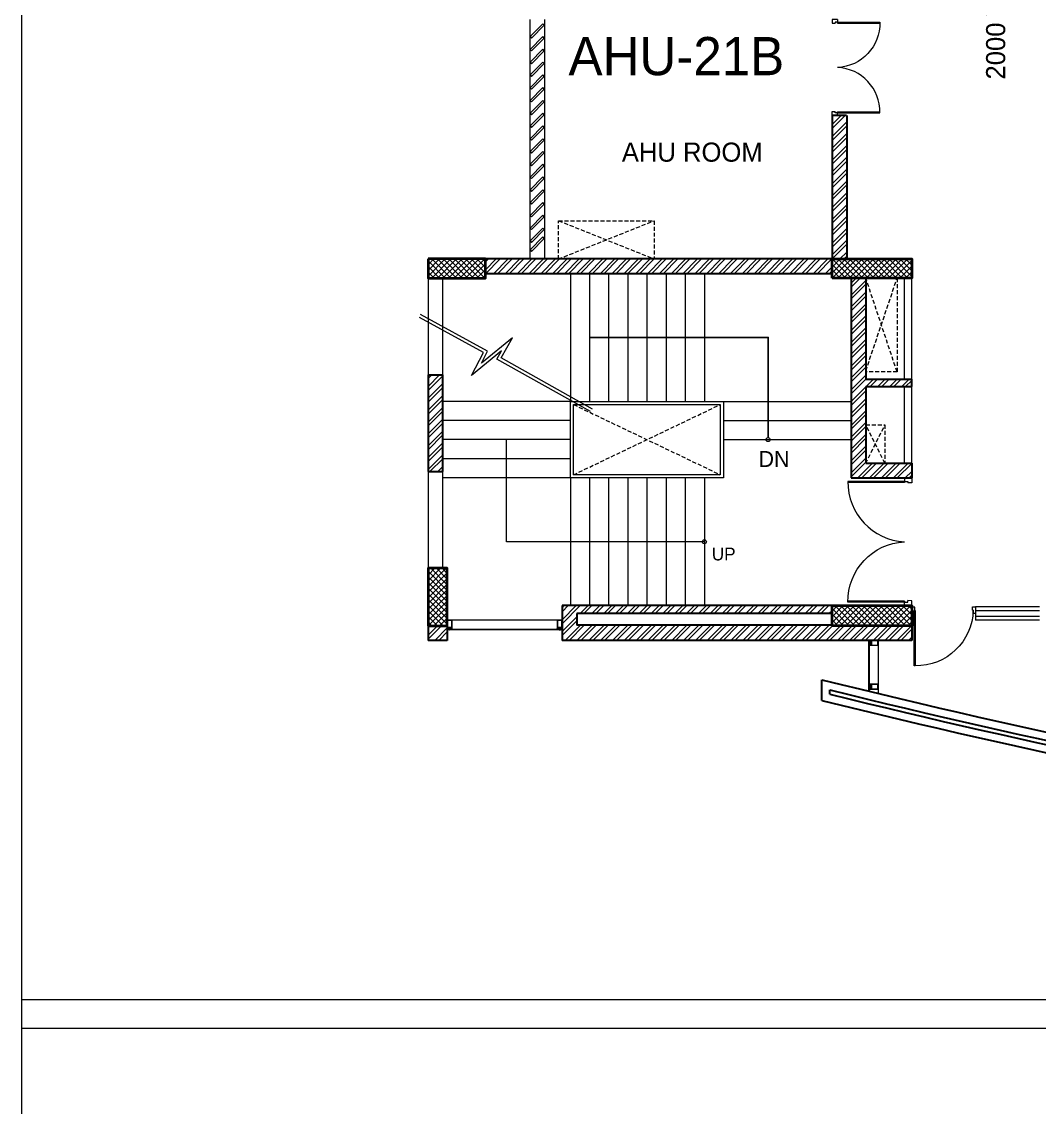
# Model space of a CAD drawing. Header units: millimetres. Extents: x 8275 to 147087, y -297470 to -191881.
# Drawn here: x 8275 to 24219, y -263809 to -246803 of the extents above; entities that cross this region are included whole.
import ezdxf

# ---------------------------------------------------------------- set-up
doc = ezdxf.new("R2010")
doc.units = ezdxf.units.MM
doc.header["$LTSCALE"] = 250
doc.header["$MEASUREMENT"] = 0
doc.linetypes.add('HIDDEN', pattern=[0.375, 0.25, -0.125])
for name, color, linetype, lineweight in [('col', 6, 'Continuous', 40), ('door', 35, 'Continuous', 13), ('ele', 51, 'Continuous', 18), ('hatch', 9, 'Continuous', 0), ('hidden', 153, 'HIDDEN', 13), ('stairs', 2, 'Continuous', 5), ('text', 7, 'Continuous', 9), ('wall', 1, 'Continuous', 30), ('win', 4, 'Continuous', 20)]:
    doc.layers.add(name, color=color, linetype=linetype, lineweight=lineweight)
doc.layers.add('FUR', color=140, linetype='Continuous')
doc.styles.get("Standard").update_dxf_attribs({"font": 'GOTHIC.TTF', "height": 100})
pattern_1 = [(45, (-6686.72, -321362.35), (-92.80777, 92.80777), []), (45, (-6624.85, -321362.35), (-92.80777, 92.80777), [])]
pattern_2 = [(45, (-6686.7244, -321362.3454), (2e-16, 2.32600915), [4.93421053, -1.64473684]), (135, (-6685.5614, -321361.1824), (2e-16, 2.32600915), [4.93421053, -1.64473684])]

# ---------------------------------------------------------------- blocks, each defined once
blk = doc.blocks.new('A$C31941232')
at = {"layer": 'hatch'}
h = blk.add_hatch(dxfattribs=at)
h.set_pattern_fill('ANSI37', color=256, scale=500, style=0)
h.paths.add_polyline_path([(-123005, 9968), (-123905, 9968), (-123905, 9668), (-123005, 9668)])
h = blk.add_hatch(dxfattribs=at)
h.set_pattern_fill('ANSI37', color=256, scale=500, style=0)
h.paths.add_polyline_path([(-116325, 9968), (-117575, 9968), (-117575, 9668), (-116325, 9668)])
h = blk.add_hatch(dxfattribs=at)
h.set_pattern_fill('ANSI37', color=256, scale=500, style=0)
h.paths.add_polyline_path([(-123905, 5123), (-123905, 4223), (-123605, 4223), (-123605, 5123)])
h = blk.add_hatch(dxfattribs=at)
h.set_pattern_fill('ANSI37', color=256, scale=500, style=0)
h.paths.add_polyline_path([(-116325, 4538), (-117575, 4538), (-117575, 4223), (-116325, 4223)])
at = {"layer": 'col'}
for points, elevation in [([(-123905, 9968), (-123905, 9668), (-123005, 9668), (-123005, 9968)], 1176), ([(-117575, 9668), (-117575, 9968), (-116325, 9968), (-116325, 9668)], -8), ([(-123905, 4223), (-123605, 4223), (-123605, 5123), (-123905, 5123)], 12462), ([(-117575, 4223), (-117575, 4538), (-116325, 4538), (-116325, 4223)], 11258)]:
    blk.add_lwpolyline(points, close=True, dxfattribs=dict(at, elevation=elevation))
blk = doc.blocks.new('DRDR')
at = {"lineweight": 18, "ltscale": 0.1}
for p, q in [((4811214, 8332972), (4811219, 8333059)), ((4811219, 8333059), (4811277, 8333056)), ((4811277, 8333056), (4811275, 8333009)), ((4811214, 8332972), (4811255, 8332969)), ((4811255, 8332969), (4811221, 8332307)), ((4811268, 8332969), (4811234, 8332306)), ((4811255, 8332969), (4811257, 8333010)), ((4811268, 8332969), (4811255, 8332969)), ((4811257, 8333010), (4811275, 8333009)), ((4812659, 8332984), (4812656, 8332937)), ((4812674, 8332936), (4812656, 8332937)), ((4812717, 8332981), (4812659, 8332984)), ((4812672, 8332895), (4812674, 8332936)), ((4812712, 8332893), (4812717, 8332981)), ((4812659, 8332896), (4812624, 8332233)), ((4812672, 8332895), (4812637, 8332233)), ((4812672, 8332895), (4812659, 8332896)), ((4812712, 8332893), (4812672, 8332895))]:
    blk.add_line(p, q, dxfattribs=at)
blk.add_ellipse((4811270, 8332997), major_axis=(-685, -126), ratio=0.993607, start_param=1.318294, end_param=2.867114, dxfattribs=at)
at = {"lineweight": 18, "ltscale": 0.1, "extrusion": (0, 0, -1)}
blk.add_ellipse((4812660, 8332925), major_axis=(668, -196), ratio=0.993607, start_param=1.318294, end_param=2.867114, dxfattribs=at)
blk = doc.blocks.new('CW1')
at = {"layer": 'win', "ltscale": 0.1}
for p, q in [((3026910, -82296, -4755), (3026861, -82296, -4755)), ((3026861, -82296, -4755), (3026861, -82398, -4755)), ((3026911, -82348, -4755), (3026910, -82296, -4755)), ((3027812, -82294, -4755), (3027861, -82294, -4755)), ((3027812, -82347, -4755), (3027812, -82294, -4755)), ((3027861, -82294, -4755), (3027861, -82396, -4755)), ((3026861, -82398, -4755), (3026899, -82398, -4755)), ((3026900, -83219, -4755), (3026899, -82348, -4755)), ((3026899, -82348, -4755), (3026911, -82348, -4755)), ((3026899, -82398, -4755), (3026899, -82348, -4755)), ((3026912, -82348, -4755), (3026913, -83219, -4755)), ((3027824, -82347, -4755), (3027812, -82347, -4755)), ((3027824, -82396, -4755), (3027824, -82347, -4755)), ((3027861, -82396, -4755), (3027824, -82396, -4755)), ((3026913, -83219, -4755), (3026900, -83219, -4755))]:
    blk.add_line(p, q, dxfattribs=at)
at = {"layer": 'win', "ltscale": 0.1, "extrusion": (0, 0, -1)}
blk.add_ellipse((3026901, -82294, -4755), major_axis=(-648, 673), ratio=0.978012, start_param=2.382832, end_param=3.905257, dxfattribs=at)

msp = doc.modelspace()

# ---------------------------------------------------------------- hatches: boundary and pattern name
at = {"layer": 'hatch'}
h = msp.add_hatch(dxfattribs=at)
h.set_pattern_fill('ANSI32', color=256, scale=350, style=0)
h.set_pattern_definition(pattern_1)
h.paths.add_polyline_path([(20971, -248270), (21201, -248270), (21201, -250520), (20971, -250520)])
h = msp.add_hatch(dxfattribs=at)
h.set_pattern_fill('ANSI32', color=256, scale=350, style=0)
h.set_pattern_definition(pattern_1)
h.paths.add_polyline_path([(15541, -250520), (20971, -250520), (20971, -250750), (15541, -250750)])
h = msp.add_hatch(dxfattribs=at)
h.set_pattern_fill('ANSI32', color=256, scale=350, style=0)
h.set_pattern_definition(pattern_1)
h.paths.add_polyline_path([(21271, -250820), (21501, -250820), (21501, -252405), (22221, -252405), (22221, -252520), (21501, -252520), (21501, -253720), (22221, -253720), (22221, -253950), (21271, -253950)])
h = msp.add_hatch(dxfattribs=at)
h.set_pattern_fill('ANSI32', color=256, scale=350, style=0)
h.set_pattern_definition(pattern_1)
h.paths.add_polyline_path([(14641, -252335), (14871, -252335), (14871, -253850), (14641, -253850)])
h = msp.add_hatch(dxfattribs=at)
h.set_pattern_fill('ANSI32', color=256, scale=350)
h.set_pattern_definition(pattern_1)
h.paths.add_polyline_path([(22221, -256265), (20971, -256265), (20971, -256255), (16971, -256255), (16971, -256075), (20971, -256075), (20971, -255950), (16741, -255950), (16741, -256495), (22221, -256495)])
h = msp.add_hatch(dxfattribs=at)
h.set_pattern_fill('ANSI32', color=256, scale=350, style=0)
h.set_pattern_definition(pattern_1)
h.paths.add_polyline_path([(14941, -256265), (14941, -256265), (14756, -256265), (14756, -256495), (14941, -256495)])
h.paths.add_polyline_path([(14756, -256265), (14641, -256265), (14641, -256495), (14756, -256495)])
h = msp.add_hatch(dxfattribs=at)
h.set_pattern_fill('AR-HBONE', color=256, scale=0.411184, style=0)
h.set_pattern_definition(pattern_2)
h.paths.add_polyline_path([(14947, -256307), (14947, -256309), (14952, -256309), (14952, -256307)], flags=16)
h.paths.add_polyline_path([(15011, -256307), (15011, -256309), (15006, -256309), (15006, -256307)], flags=16)
edge = h.paths.add_edge_path()
edge.add_arc((14957, -256321), 0.685, 180, 360, ccw=False)
edge.add_arc((14956, -256321), 0.685, 180, 360, ccw=False)
edge.add_arc((14954, -256321), 0.685, 180, 360, ccw=False)
edge.add_arc((14953, -256321), 0.685, -180, 0, ccw=False)
edge.add_arc((14952, -256321), 0.685, -180, 0, ccw=False)
edge.add_arc((14950, -256321), 0.685, 180, 360, ccw=False)
edge.add_arc((14949, -256321), 0.685, 180, 360, ccw=False)
edge.add_arc((14948, -256321), 0.685, -180, 0, ccw=False)
edge.add_arc((14946, -256321), 0.685, 180, 360, ccw=False)
edge.add_arc((14945, -256321), 0.685, -180, 0, ccw=False)
edge.add_arc((14944, -256321), 0.685, 180, 360, ccw=False)
edge.add_arc((14942, -256321), 0.685, -180, 0, ccw=False)
edge.add_line((14941, -256321), (14941, -256309))
edge.add_line((14941, -256309), (14945, -256309))
edge.add_line((14945, -256309), (14945, -256307))
edge.add_line((14945, -256307), (14944, -256307))
edge.add_line((14944, -256307), (14945, -256303))
edge.add_line((14945, -256303), (14954, -256303))
edge.add_line((14954, -256303), (14956, -256307))
edge.add_line((14956, -256307), (14954, -256307))
edge.add_line((14954, -256307), (14954, -256309))
edge.add_line((14954, -256309), (14958, -256309))
edge.add_line((14958, -256309), (14958, -256321))
edge.add_arc((15001, -256321), 0.685, 180, 360)
edge.add_arc((15002, -256321), 0.685, 180, 360)
edge.add_arc((15004, -256321), 0.685, 180, 360)
edge.add_arc((15005, -256321), 0.685, 180, 360)
edge.add_arc((15006, -256321), 0.685, 180, 360)
edge.add_arc((15008, -256321), 0.685, 180, 360)
edge.add_arc((15009, -256321), 0.685, 180, 360)
edge.add_arc((15011, -256321), 0.685, 180, 360)
edge.add_arc((15012, -256321), 0.685, 180, 360)
edge.add_arc((15013, -256321), 0.685, 180, 360)
edge.add_arc((15015, -256321), 0.685, 180, 360)
edge.add_arc((15016, -256321), 0.685, 180, 360)
edge.add_line((15017, -256321), (15017, -256309))
edge.add_line((15017, -256309), (15013, -256309))
edge.add_line((15013, -256309), (15013, -256307))
edge.add_line((15013, -256307), (15015, -256307))
edge.add_line((15015, -256307), (15013, -256303))
edge.add_line((15013, -256303), (15004, -256303))
edge.add_line((15004, -256303), (15002, -256307))
edge.add_line((15002, -256307), (15004, -256307))
edge.add_line((15004, -256307), (15004, -256309))
edge.add_line((15004, -256309), (15000, -256309))
edge.add_line((15000, -256309), (15000, -256321))
h = msp.add_hatch(dxfattribs=at)
h.set_pattern_fill('AR-HBONE', color=256, scale=0.411184, style=0)
h.set_pattern_definition(pattern_2)
h.paths.add_polyline_path([(16672, -256307), (16672, -256309), (16677, -256309), (16677, -256307)], flags=16)
h.paths.add_polyline_path([(16736, -256307), (16736, -256309), (16730, -256309), (16730, -256307)], flags=16)
edge = h.paths.add_edge_path()
edge.add_arc((16682, -256321), 0.685, 180, 360, ccw=False)
edge.add_arc((16680, -256321), 0.685, 180, 360, ccw=False)
edge.add_arc((16679, -256321), 0.685, 180, 360, ccw=False)
edge.add_arc((16678, -256321), 0.685, -180, 0, ccw=False)
edge.add_arc((16676, -256321), 0.685, -180, 0, ccw=False)
edge.add_arc((16675, -256321), 0.685, 180, 360, ccw=False)
edge.add_arc((16674, -256321), 0.685, 180, 360, ccw=False)
edge.add_arc((16672, -256321), 0.685, -180, 0, ccw=False)
edge.add_arc((16671, -256321), 0.685, 180, 360, ccw=False)
edge.add_arc((16670, -256321), 0.685, -180, 0, ccw=False)
edge.add_arc((16668, -256321), 0.685, 180, 360, ccw=False)
edge.add_arc((16667, -256321), 0.685, -180, 0, ccw=False)
edge.add_line((16666, -256321), (16666, -256309))
edge.add_line((16666, -256309), (16670, -256309))
edge.add_line((16670, -256309), (16670, -256307))
edge.add_line((16670, -256307), (16668, -256307))
edge.add_line((16668, -256307), (16670, -256303))
edge.add_line((16670, -256303), (16679, -256303))
edge.add_line((16679, -256303), (16680, -256307))
edge.add_line((16680, -256307), (16679, -256307))
edge.add_line((16679, -256307), (16679, -256309))
edge.add_line((16679, -256309), (16683, -256309))
edge.add_line((16683, -256309), (16683, -256321))
edge.add_arc((16726, -256321), 0.685, 180, 360)
edge.add_arc((16727, -256321), 0.685, 180, 360)
edge.add_arc((16728, -256321), 0.685, 180, 360)
edge.add_arc((16730, -256321), 0.685, 180, 360)
edge.add_arc((16731, -256321), 0.685, 180, 360)
edge.add_arc((16732, -256321), 0.685, 180, 360)
edge.add_arc((16734, -256321), 0.685, 180, 360)
edge.add_arc((16735, -256321), 0.685, 180, 360)
edge.add_arc((16737, -256321), 0.685, 180, 360)
edge.add_arc((16738, -256321), 0.685, 180, 360)
edge.add_arc((16739, -256321), 0.685, 180, 360)
edge.add_arc((16741, -256321), 0.685, 180, 360)
edge.add_line((16741, -256321), (16741, -256309))
edge.add_line((16741, -256309), (16738, -256309))
edge.add_line((16738, -256309), (16738, -256307))
edge.add_line((16738, -256307), (16739, -256307))
edge.add_line((16739, -256307), (16738, -256303))
edge.add_line((16738, -256303), (16729, -256303))
edge.add_line((16729, -256303), (16727, -256307))
edge.add_line((16727, -256307), (16729, -256307))
edge.add_line((16729, -256307), (16729, -256309))
edge.add_line((16729, -256309), (16725, -256309))
edge.add_line((16725, -256309), (16725, -256321))
h = msp.add_hatch(dxfattribs=at)
h.set_pattern_fill('AR-HBONE', color=256, scale=0.411184, style=0)
h.set_pattern_definition(pattern_2)
h.paths.add_polyline_path([(21570, -256501), (21568, -256501), (21568, -256506), (21570, -256506)], flags=16)
h.paths.add_polyline_path([(21570, -256565), (21568, -256565), (21568, -256559), (21570, -256559)], flags=16)
edge = h.paths.add_edge_path()
edge.add_arc((21556, -256511), 0.685, 90, 270, ccw=False)
edge.add_arc((21556, -256509), 0.685, 90, 270, ccw=False)
edge.add_arc((21556, -256508), 0.685, 90, 270, ccw=False)
edge.add_arc((21556, -256507), 0.685, 90, 270, ccw=False)
edge.add_arc((21556, -256505), 0.685, 90, 270, ccw=False)
edge.add_arc((21556, -256504), 0.685, 90, 270, ccw=False)
edge.add_arc((21556, -256503), 0.685, 90, 270, ccw=False)
edge.add_arc((21556, -256501), 0.685, 90, 270, ccw=False)
edge.add_arc((21556, -256500), 0.685, 90, 270, ccw=False)
edge.add_arc((21556, -256498), 0.685, 90, 270, ccw=False)
edge.add_arc((21556, -256497), 0.685, 90, 270, ccw=False)
edge.add_arc((21556, -256496), 0.685, 90, 270, ccw=False)
edge.add_line((21556, -256495), (21568, -256495))
edge.add_line((21568, -256495), (21568, -256499))
edge.add_line((21568, -256499), (21570, -256499))
edge.add_line((21570, -256499), (21570, -256497))
edge.add_line((21570, -256497), (21573, -256499))
edge.add_line((21573, -256499), (21573, -256508))
edge.add_line((21573, -256508), (21570, -256509))
edge.add_line((21570, -256509), (21570, -256508))
edge.add_line((21570, -256508), (21568, -256508))
edge.add_line((21568, -256508), (21568, -256511))
edge.add_line((21568, -256511), (21556, -256511))
edge.add_arc((21556, -256555), 0.685, 90, 270)
edge.add_arc((21556, -256556), 0.685, 90, 270)
edge.add_arc((21556, -256557), 0.685, 90, 270)
edge.add_arc((21556, -256559), 0.685, 90, 270)
edge.add_arc((21556, -256560), 0.685, 90, 270)
edge.add_arc((21556, -256561), 0.685, 90, 270)
edge.add_arc((21556, -256563), 0.685, 90, 270)
edge.add_arc((21556, -256564), 0.685, 90, 270)
edge.add_arc((21556, -256566), 0.685, 90, 270)
edge.add_arc((21556, -256567), 0.685, 90, 270)
edge.add_arc((21556, -256568), 0.685, 90, 270)
edge.add_arc((21556, -256570), 0.685, 90, 270)
edge.add_line((21556, -256570), (21568, -256570))
edge.add_line((21568, -256570), (21568, -256566))
edge.add_line((21568, -256566), (21570, -256566))
edge.add_line((21570, -256566), (21570, -256568))
edge.add_line((21570, -256568), (21573, -256567))
edge.add_line((21573, -256567), (21573, -256558))
edge.add_line((21573, -256558), (21570, -256556))
edge.add_line((21570, -256556), (21570, -256558))
edge.add_line((21570, -256558), (21568, -256558))
edge.add_line((21568, -256558), (21568, -256554))
edge.add_line((21568, -256554), (21556, -256554))
h = msp.add_hatch(dxfattribs=at)
h.set_pattern_fill('AR-HBONE', color=256, scale=0.411184, style=0)
h.set_pattern_definition(pattern_2)
h.paths.add_polyline_path([(21570, -257188), (21568, -257188), (21568, -257193), (21570, -257193)], flags=16)
h.paths.add_polyline_path([(21570, -257252), (21568, -257252), (21568, -257247), (21570, -257247)], flags=16)
edge = h.paths.add_edge_path()
edge.add_arc((21556, -257198), 0.685, 90, 270, ccw=False)
edge.add_arc((21556, -257197), 0.685, 90, 270, ccw=False)
edge.add_arc((21556, -257195), 0.685, 90, 270, ccw=False)
edge.add_arc((21556, -257194), 0.685, 90, 270, ccw=False)
edge.add_arc((21556, -257193), 0.685, 90, 270, ccw=False)
edge.add_arc((21556, -257191), 0.685, 90, 270, ccw=False)
edge.add_arc((21556, -257190), 0.685, 90, 270, ccw=False)
edge.add_arc((21556, -257188), 0.685, 90, 270, ccw=False)
edge.add_arc((21556, -257187), 0.685, 90, 270, ccw=False)
edge.add_arc((21556, -257186), 0.685, 90, 270, ccw=False)
edge.add_arc((21556, -257184), 0.685, 90, 270, ccw=False)
edge.add_arc((21556, -257183), 0.685, 90, 270, ccw=False)
edge.add_line((21556, -257182), (21568, -257182))
edge.add_line((21568, -257182), (21568, -257186))
edge.add_line((21568, -257186), (21570, -257186))
edge.add_line((21570, -257186), (21570, -257184))
edge.add_line((21570, -257184), (21573, -257186))
edge.add_line((21573, -257186), (21573, -257195))
edge.add_line((21573, -257195), (21570, -257197))
edge.add_line((21570, -257197), (21570, -257195))
edge.add_line((21570, -257195), (21568, -257195))
edge.add_line((21568, -257195), (21568, -257199))
edge.add_line((21568, -257199), (21556, -257199))
edge.add_arc((21556, -257242), 0.685, 90, 270)
edge.add_arc((21556, -257243), 0.685, 90, 270)
edge.add_arc((21556, -257245), 0.685, 90, 270)
edge.add_arc((21556, -257246), 0.685, 90, 270)
edge.add_arc((21556, -257247), 0.685, 90, 270)
edge.add_arc((21556, -257249), 0.685, 90, 270)
edge.add_arc((21556, -257250), 0.685, 90, 270)
edge.add_arc((21556, -257251), 0.685, 90, 270)
edge.add_arc((21556, -257253), 0.685, 90, 270)
edge.add_arc((21556, -257254), 0.685, 90, 270)
edge.add_arc((21556, -257255), 0.685, 90, 270)
edge.add_arc((21556, -257257), 0.685, 90, 270)
edge.add_line((21556, -257258), (21568, -257258))
edge.add_line((21568, -257258), (21568, -257254))
edge.add_line((21568, -257254), (21570, -257254))
edge.add_line((21570, -257254), (21570, -257255))
edge.add_line((21570, -257255), (21573, -257254))
edge.add_line((21573, -257254), (21573, -257245))
edge.add_line((21573, -257245), (21570, -257243))
edge.add_line((21570, -257243), (21570, -257245))
edge.add_line((21570, -257245), (21568, -257245))
edge.add_line((21568, -257245), (21568, -257241))
edge.add_line((21568, -257241), (21556, -257241))

# ---------------------------------------------------------------- linework, layer by layer
msp.add_line((15658, -250520, -11301), (16237, -250520, -11301))
at = {"elevation": -11301}
msp.add_lwpolyline([(19973, -253319), (19973, -251749), (17173, -251749)], dxfattribs=at)
at = {"layer": 'ele', "extrusion": (-0.046989, 8.33092e-11, 0.998895)}
for p, q in [((14641, -250820, -11301), (14641, -252335, -11301)), ((14871, -252335, -11301), (14871, -250820, -11301)), ((14641, -253850, -11301), (14641, -255365, -11301)), ((14871, -255365, -11301), (14871, -253850, -11301))]:
    msp.add_line(p, q, dxfattribs=at)
at = {"layer": 'ele'}
for p, q in [((22106, -252405, -11301), (22106, -250820, -11301)), ((22221, -252405, -11301), (22221, -250820, -11301)), ((22106, -253720, -11301), (22106, -252520, -11301)), ((22221, -253720, -11301), (22221, -252520, -11301))]:
    msp.add_line(p, q, dxfattribs=at)
at = {"layer": 'hidden'}
for p, q in [((16686, -249920, -11301), (18186, -250520, -11301)), ((16686, -250520, -11301), (18186, -249920, -11301)), ((21991, -252290, -11301), (21501, -250820, -11301)), ((21501, -252270, -11301), (21991, -250820, -11301)), ((16921, -253900, -11301), (19221, -252800, -11301)), ((16921, -252800, -11301), (19221, -253900, -11301)), ((21501, -253720, -11301), (21801, -253120, -11301)), ((21801, -253720, -11301), (21501, -253120, -11301))]:
    msp.add_line(p, q, dxfattribs=at)
at = {"layer": 'hidden', "elevation": -11301}
for points in [[(16686, -249920), (18186, -249920), (18186, -250520), (16686, -250520)], [(21501, -250820), (21991, -250820), (21991, -252290), (21501, -252290)], [(21501, -253120), (21801, -253120), (21801, -253720), (21501, -253720)]]:
    msp.add_lwpolyline(points, close=True, dxfattribs=at)
at = {"layer": 'stairs'}
for p, q in [((16236, -246770, -11301), (16236, -250520, -11301)), ((16466, -246770, -11301), (16466, -250520, -11301)), ((19271, -252750, -11301), (21271, -252750, -11301)), ((19271, -253050, -11301), (21271, -253050, -11301)), ((19271, -253350, -11301), (21271, -253350, -11301)), ((19271, -253900, -11301), (19271, -253950, -11301))]:
    msp.add_line(p, q, dxfattribs=at)
at = {"layer": 'stairs', "extrusion": (-0.046989, 8.33092e-11, 0.998895)}
for p, q in [((16871, -250750, -11301), (16871, -252750, -11301)), ((17171, -250750, -11301), (17171, -252750, -11301)), ((17471, -250750, -11301), (17471, -252750, -11301)), ((17771, -250750, -11301), (17771, -252750, -11301)), ((18071, -250750, -11301), (18071, -252750, -11301)), ((18371, -250750, -11301), (18371, -252750, -11301)), ((18671, -250750, -11301), (18671, -252750, -11301)), ((18971, -250750, -11301), (18971, -252750, -11301)), ((16871, -252750, -11301), (14871, -252750, -11301)), ((16871, -253050, -11301), (14871, -253050, -11301)), ((16871, -253350, -11301), (14871, -253350, -11301)), ((16871, -253650, -11301), (14871, -253650, -11301)), ((16871, -253950, -11301), (14871, -253950, -11301)), ((16871, -253950, -11301), (16871, -255950, -11301)), ((17171, -253950, -11301), (17171, -255950, -11301)), ((17471, -253950, -11301), (17471, -255950, -11301)), ((17771, -253950, -11301), (17771, -255950, -11301)), ((18071, -253950, -11301), (18071, -255950, -11301)), ((18371, -253950, -11301), (18371, -255950, -11301)), ((18671, -253950, -11301), (18671, -255950, -11301)), ((18971, -253950, -11301), (18971, -255950, -11301))]:
    msp.add_line(p, q, dxfattribs=at)
at = {"layer": 'stairs', "elevation": -11301}
for points in [[(16239, -247036), (16262, -247060), (16463, -246859), (16440, -246835)], [(16239, -247236), (16262, -247260), (16463, -247059), (16440, -247035)], [(16239, -247436), (16262, -247460), (16463, -247259), (16440, -247235)], [(16239, -247636), (16262, -247660), (16463, -247459), (16440, -247435)], [(16239, -247836), (16262, -247860), (16463, -247659), (16440, -247635)], [(16239, -248036), (16262, -248060), (16463, -247859), (16440, -247835)], [(16239, -248236), (16262, -248260), (16463, -248059), (16440, -248035)], [(16239, -248436), (16262, -248460), (16463, -248259), (16440, -248235)], [(16239, -248636), (16262, -248660), (16463, -248459), (16440, -248435)], [(16239, -248836), (16262, -248860), (16463, -248659), (16440, -248635)], [(16239, -249036), (16262, -249060), (16463, -248859), (16440, -248835)], [(16239, -249236), (16262, -249260), (16463, -249059), (16440, -249035)], [(16239, -249436), (16262, -249460), (16463, -249259), (16440, -249235)], [(16239, -249636), (16262, -249660), (16463, -249459), (16440, -249435)], [(16239, -249836), (16262, -249860), (16463, -249659), (16440, -249635)], [(16239, -250036), (16262, -250060), (16463, -249859), (16440, -249835)], [(16239, -250236), (16262, -250260), (16463, -250059), (16440, -250035)], [(16239, -250376), (16262, -250400), (16463, -250199), (16440, -250175)]]:
    msp.add_lwpolyline(points, close=True, dxfattribs=at)
for points in [[(17188, -252911), (15720, -252087), (15791, -251961), (15320, -252343), (15508, -251984), (14509, -251437)], [(17219, -252871), (15788, -252067), (15963, -251756), (15477, -252151), (15575, -251964), (14525, -251389)], [(19271, -253950), (19271, -253950), (16871, -253950), (16871, -252750), (16921, -252750)], [(16921, -252750), (19271, -252750), (19271, -253900)], [(16921, -252800), (19221, -252800), (19221, -253900)], [(19221, -253900), (16921, -253900), (16921, -252800)]]:
    msp.add_lwpolyline(points, dxfattribs=at)
at = {"layer": 'text', "linetype": 'ByBlock', "ltscale": 100, "elevation": -15927}
for points in [[(8275, -227229), (143047, -227229), (143047, -262577), (8275, -262577)], [(8275, -262122), (143047, -262122), (143047, -297470), (8275, -297470)]]:
    msp.add_lwpolyline(points, close=True, dxfattribs=at)
at = {"layer": 'text', "elevation": -11301}
msp.add_lwpolyline([(18971, -254950), (15871, -254950), (15871, -253350)], dxfattribs=at)
for points in [[(20001, -253350, -1), (19938, -253350, -1)], [(19003, -254950, -1), (18940, -254950, -1)]]:
    msp.add_lwpolyline(points, format="xyb", close=True, dxfattribs=at)
at = {"layer": 'text'}
for points in [[(17173, -251749, -22686), (17367, -251591, -22686), (17398, -251648, -22686), (17173, -251749, -22686)], [(17173, -251749, -22686), (17367, -251907, -22686), (17398, -251850, -22686), (17173, -251749, -22686)], [(15871, -253350, -36199), (15713, -253543, -36199), (15770, -253575, -36199), (15871, -253350, -36199)], [(15871, -253350, -36199), (16030, -253543, -36199), (15973, -253575, -36199), (15871, -253350, -36199)]]:
    msp.add_solid(points, dxfattribs=at)
at = {"layer": 'wall', "extrusion": (-0.046989, 8.33092e-11, 0.998895)}
for p, q in [((21196, -248270, -11301), (20971, -248270, -11301)), ((20971, -248270, -11301), (20971, -250520, -11301)), ((21201, -248270, -11301), (21201, -250520, -11301)), ((20971, -250520, -11301), (15541, -250520, -11301)), ((20971, -250750, -11301), (15541, -250750, -11301)), ((21501, -250820, -11301), (21501, -252405, -11301)), ((16741, -255950, -11301), (16741, -256495, -11301)), ((20971, -255950, -11301), (16741, -255950, -11301)), ((16971, -256075, -11301), (16971, -256255, -11301)), ((20971, -256075, -11301), (16971, -256075, -11301)), ((20971, -256255, -11301), (16971, -256255, -11301)), ((22221, -256495, -11301), (16741, -256495, -11301))]:
    msp.add_line(p, q, dxfattribs=at)
at = {"layer": 'wall'}
for p, q in [((21271, -250820, -11301), (21271, -253950, -11301)), ((14641, -252335, -11301), (14871, -252335, -11301)), ((14641, -252335, -11301), (14641, -253850, -11301)), ((14871, -253850, -11301), (14871, -252335, -11301)), ((21501, -252405, -11301), (22221, -252405, -11301)), ((21501, -252520, -11301), (21501, -253720, -11301)), ((21501, -252520, -11301), (22221, -252520, -11301)), ((22221, -252520, -11301), (22221, -252405, -11301)), ((21501, -253720, -11301), (22221, -253720, -11301)), ((22221, -253720, -11301), (22221, -253950, -11301)), ((14641, -253850, -11301), (14871, -253850, -11301)), ((21271, -253950, -11301), (22221, -253950, -11301)), ((22221, -256265, -11301), (22221, -256495, -11301)), ((14941, -256495, -11301), (14641, -256495, -11301)), ((20813, -257436, -11301), (20813, -257111, -11301)), ((20938, -257338, -11301), (20938, -257271, -11301))]:
    msp.add_line(p, q, dxfattribs=at)
at = {"layer": 'wall', "elevation": -11301}
for points in [[(14641, -256265), (14641, -256495)], [(14941, -256265), (14941, -256495)]]:
    msp.add_lwpolyline(points, dxfattribs=at)
at = {"layer": 'wall'}
for radius, start, end in [(131799, 256.06168, 260.41851), (131924, 256.13108, 260.36422), (132114, 256.09558, 260.41851), (131989, 256.13804, 260.36425)]:
    msp.add_arc((52560, -129193, -11301), radius, start, end, dxfattribs=at)
at = {"layer": 'win'}
for p, q in [((24221, -255970, -11301), (23221, -255970, -11301)), ((23221, -255970, -11301), (23221, -256180, -11301)), ((24221, -256030, -11301), (23221, -256030, -11301)), ((16741, -256180, -11301), (14941, -256180, -11301)), ((16666, -256180, -11301), (15017, -256180, -11301)), ((24221, -256120, -11301), (23221, -256120, -11301)), ((23221, -256130, -11301), (23221, -256180, -11301)), ((24221, -256180, -11301), (23221, -256180, -11301)), ((14941, -256324, -11301), (16741, -256324, -11301)), ((16741, -256325, -11301), (14941, -256325, -11301)), ((16741, -256326, -11301), (14941, -256326, -11301)), ((16741, -256327, -11301), (14941, -256327, -11301)), ((16741, -256328, -11301), (14941, -256328, -11301)), ((16741, -256329, -11301), (14941, -256329, -11301)), ((16741, -256330, -11301), (14941, -256330, -11301)), ((14968, -256322, -11301), (14970, -256323, -11301)), ((14970, -256329, -11301), (14968, -256330, -11301)), ((14970, -256323, -11301), (14970, -256329, -11301)), ((14990, -256322, -11301), (14989, -256323, -11301)), ((14989, -256323, -11301), (14989, -256329, -11301)), ((14989, -256329, -11301), (14990, -256330, -11301)), ((16693, -256322, -11301), (16694, -256323, -11301)), ((16694, -256329, -11301), (16693, -256330, -11301)), ((16694, -256323, -11301), (16694, -256329, -11301)), ((16715, -256322, -11301), (16713, -256323, -11301)), ((16713, -256323, -11301), (16713, -256329, -11301)), ((16713, -256329, -11301), (16715, -256330, -11301)), ((21546, -257290, -11301), (21546, -256495, -11301)), ((21547, -257290, -11301), (21547, -256495, -11301)), ((21548, -256523, -11301), (21547, -256522, -11301)), ((21548, -256542, -11301), (21547, -256544, -11301)), ((21553, -256523, -11301), (21548, -256523, -11301)), ((21553, -256542, -11301), (21548, -256542, -11301)), ((21549, -257291, -11301), (21549, -256495, -11301)), ((21550, -257291, -11301), (21550, -256495, -11301)), ((21551, -257291, -11301), (21551, -256495, -11301)), ((21552, -257291, -11301), (21552, -256495, -11301)), ((21553, -256495, -11301), (21553, -257292, -11301)), ((21555, -256522, -11301), (21553, -256523, -11301)), ((21555, -256544, -11301), (21553, -256542, -11301)), ((21697, -257327, -11301), (21697, -256495, -11301)), ((21548, -257210, -11301), (21547, -257209, -11301)), ((21548, -257230, -11301), (21547, -257231, -11301)), ((21554, -257210, -11301), (21548, -257210, -11301)), ((21554, -257230, -11301), (21548, -257230, -11301)), ((21555, -257209, -11301), (21554, -257210, -11301)), ((21555, -257231, -11301), (21554, -257230, -11301))]:
    msp.add_line(p, q, dxfattribs=at)
at = {"layer": 'win', "elevation": -11301}
for points in [[(14982, -256318), (14982, -256319), (14982, -256319), (14982, -256322), (14982, -256322), (14982, -256323), (14982, -256326), (14982, -256326, 0.960671), (14986, -256326), (14986, -256313, 0.198912), (14985, -256312), (14982, -256308, -0.198912), (14981, -256307), (14981, -256291), (15012, -256291, -0.414214), (15014, -256293), (15014, -256297, -0.414214), (15012, -256300), (15003, -256300, 0.414214), (15000, -256302), (15000, -256309), (15004, -256309), (15004, -256307), (15002, -256307), (15002, -256303), (15015, -256303), (15015, -256307), (15013, -256307), (15013, -256309), (15017, -256309), (15017, -256180), (14941, -256180), (14941, -256309), (14945, -256309), (14945, -256307), (14943, -256307), (14943, -256303), (14956, -256303), (14956, -256307), (14954, -256307), (14954, -256309), (14958, -256309), (14958, -256302, 0.414214), (14955, -256300), (14947, -256300, -0.414214), (14944, -256297), (14944, -256293, -0.414214), (14947, -256291), (14977, -256291), (14977, -256307, -0.198912), (14976, -256308), (14973, -256312, 0.198912), (14972, -256313), (14972, -256326, 0.960671), (14976, -256326), (14976, -256326), (14976, -256323), (14976, -256322), (14976, -256322), (14976, -256319), (14976, -256319), (14976, -256318), (14976, -256315), (14976, -256315), (14979, -256311), (14982, -256315), (14982, -256315)], [(16706, -256318), (16707, -256319), (16706, -256319), (16706, -256322), (16707, -256322), (16706, -256323), (16706, -256326), (16707, -256326, 0.960671), (16711, -256326), (16711, -256313, 0.198912), (16710, -256312), (16707, -256308, -0.198912), (16706, -256307), (16706, -256291), (16736, -256291, -0.414214), (16739, -256293), (16739, -256297, -0.414214), (16736, -256300), (16727, -256300, 0.414214), (16725, -256302), (16725, -256309), (16729, -256309), (16729, -256307), (16727, -256307), (16727, -256303), (16739, -256303), (16739, -256307), (16738, -256307), (16738, -256309), (16741, -256309), (16741, -256180), (16666, -256180), (16666, -256309), (16670, -256309), (16670, -256307), (16668, -256307), (16668, -256303), (16680, -256303), (16680, -256307), (16679, -256307), (16679, -256309), (16682, -256309), (16682, -256302, 0.414214), (16680, -256300), (16671, -256300, -0.414214), (16669, -256297), (16669, -256293, -0.414214), (16671, -256291), (16702, -256291), (16702, -256307, -0.198912), (16701, -256308), (16698, -256312, 0.198912), (16697, -256313), (16697, -256326, 0.960671), (16700, -256326), (16701, -256326), (16701, -256323), (16700, -256322), (16701, -256322), (16701, -256319), (16700, -256319), (16701, -256318), (16701, -256315), (16700, -256315), (16704, -256311), (16707, -256315), (16706, -256315)], [(21558, -256535), (21558, -256536), (21557, -256535), (21555, -256535), (21554, -256536), (21554, -256535), (21551, -256535), (21550, -256536, 0.960671), (21550, -256540), (21563, -256540, 0.198912), (21565, -256539), (21568, -256535, -0.198912), (21570, -256535), (21586, -256535), (21586, -256565, -0.414214), (21583, -256568), (21579, -256568, -0.414214), (21577, -256565), (21577, -256556, 0.414214), (21574, -256554), (21568, -256554), (21568, -256558), (21570, -256558), (21570, -256556), (21573, -256556), (21573, -256568), (21570, -256568), (21570, -256567), (21568, -256567), (21568, -256570), (21697, -256570), (21697, -256495), (21568, -256495), (21568, -256499), (21570, -256499), (21570, -256497), (21573, -256497), (21573, -256509), (21570, -256509), (21570, -256508), (21568, -256508), (21568, -256511), (21574, -256511, 0.414214), (21577, -256509), (21577, -256500, -0.414214), (21579, -256498), (21583, -256498, -0.414214), (21586, -256500), (21586, -256531), (21570, -256531, -0.198912), (21568, -256530), (21565, -256527, 0.198912), (21563, -256526), (21550, -256526, 0.960671), (21550, -256529), (21551, -256530), (21554, -256530), (21554, -256529), (21555, -256530), (21557, -256530), (21558, -256529), (21558, -256530), (21561, -256530), (21562, -256529), (21565, -256533), (21562, -256536), (21561, -256535)], [(21559, -257223), (21558, -257223), (21558, -257223), (21555, -257223), (21554, -257223), (21554, -257223), (21551, -257223), (21550, -257223, 0.960671), (21551, -257227), (21563, -257227, 0.198912), (21565, -257226), (21568, -257223, -0.198912), (21570, -257222), (21586, -257222), (21586, -257252, -0.414214), (21583, -257255), (21579, -257255, -0.414214), (21577, -257252), (21577, -257244, 0.414214), (21574, -257241), (21568, -257241), (21568, -257245), (21570, -257245), (21570, -257243), (21573, -257243), (21573, -257256), (21570, -257256), (21570, -257254), (21568, -257254), (21568, -257258), (21697, -257258), (21697, -257182), (21568, -257182), (21568, -257186), (21570, -257186), (21570, -257184), (21573, -257184), (21573, -257197), (21570, -257197), (21570, -257195), (21568, -257195), (21568, -257199), (21574, -257199, 0.414214), (21577, -257196), (21577, -257187, -0.414214), (21579, -257185), (21583, -257185, -0.414214), (21586, -257187), (21586, -257218), (21570, -257218, -0.198912), (21568, -257217), (21565, -257214, 0.198912), (21563, -257213), (21551, -257213, 0.960671), (21550, -257217), (21551, -257217), (21554, -257217), (21554, -257217), (21555, -257217), (21558, -257217), (21558, -257217), (21559, -257217), (21561, -257217), (21562, -257217), (21565, -257220), (21562, -257223), (21561, -257223)]]:
    msp.add_lwpolyline(points, format="xyb", close=True, dxfattribs=at)
for points in [[(14944, -256185), (14944, -256288), (15014, -256288), (15014, -256185)], [(16669, -256185), (16669, -256288), (16739, -256288), (16739, -256185)], [(14947, -256307), (14947, -256309), (14952, -256309), (14952, -256307)], [(15011, -256307), (15011, -256309), (15006, -256309), (15006, -256307)], [(16672, -256307), (16672, -256309), (16677, -256309), (16677, -256307)], [(16736, -256307), (16736, -256309), (16730, -256309), (16730, -256307)], [(21570, -256501), (21568, -256501), (21568, -256506), (21570, -256506)], [(21570, -256565), (21568, -256565), (21568, -256559), (21570, -256559)], [(21691, -256498), (21588, -256498), (21588, -256568), (21691, -256568)], [(21570, -257188), (21568, -257188), (21568, -257193), (21570, -257193)], [(21570, -257252), (21568, -257252), (21568, -257247), (21570, -257247)], [(21691, -257185), (21588, -257185), (21588, -257255), (21691, -257255)]]:
    msp.add_lwpolyline(points, close=True, dxfattribs=at)
for points in [[(14958, -256321, -1), (14957, -256321, -1), (14955, -256321, -1), (14954, -256321, -1), (14952, -256321, -1), (14951, -256321, -1), (14950, -256321, -1), (14948, -256321, -1), (14947, -256321, -1), (14946, -256321, -1), (14944, -256321, -1), (14943, -256321, -1), (14941, -256321), (14941, -256309), (14945, -256309), (14945, -256307), (14944, -256307), (14945, -256303), (14954, -256303), (14956, -256307), (14954, -256307), (14954, -256309), (14958, -256309), (14958, -256321)], [(15000, -256321, 1), (15002, -256321, 1), (15003, -256321, 1), (15004, -256321, 1), (15006, -256321, 1), (15007, -256321, 1), (15009, -256321, 1), (15010, -256321, 1), (15011, -256321, 1), (15013, -256321, 1), (15014, -256321, 1), (15015, -256321, 1), (15017, -256321), (15017, -256309), (15013, -256309), (15013, -256307), (15015, -256307), (15013, -256303), (15004, -256303), (15002, -256307), (15004, -256307), (15004, -256309), (15000, -256309), (15000, -256321)], [(16683, -256321, -1), (16681, -256321, -1), (16680, -256321, -1), (16678, -256321, -1), (16677, -256321, -1), (16676, -256321, -1), (16674, -256321, -1), (16673, -256321, -1), (16672, -256321, -1), (16670, -256321, -1), (16669, -256321, -1), (16667, -256321, -1), (16666, -256321), (16666, -256309), (16670, -256309), (16670, -256307), (16668, -256307), (16670, -256303), (16679, -256303), (16680, -256307), (16679, -256307), (16679, -256309), (16683, -256309), (16683, -256321)], [(16725, -256321, 1), (16726, -256321, 1), (16728, -256321, 1), (16729, -256321, 1), (16730, -256321, 1), (16732, -256321, 1), (16733, -256321, 1), (16735, -256321, 1), (16736, -256321, 1), (16737, -256321, 1), (16739, -256321, 1), (16740, -256321, 1), (16741, -256321), (16741, -256309), (16738, -256309), (16738, -256307), (16739, -256307), (16738, -256303), (16729, -256303), (16727, -256307), (16729, -256307), (16729, -256309), (16725, -256309), (16725, -256321)], [(21556, -256511, -1), (21556, -256510, -1), (21556, -256509, -1), (21556, -256507, -1), (21556, -256506, -1), (21556, -256505, -1), (21556, -256503, -1), (21556, -256502, -1), (21556, -256501, -1), (21556, -256499, -1), (21556, -256498, -1), (21556, -256496, -1), (21556, -256495), (21568, -256495), (21568, -256499), (21570, -256499), (21570, -256497), (21573, -256499), (21573, -256508), (21570, -256509), (21570, -256508), (21568, -256508), (21568, -256511), (21556, -256511)], [(21556, -256554, 1), (21556, -256555, 1), (21556, -256557, 1), (21556, -256558, 1), (21556, -256559, 1), (21556, -256561, 1), (21556, -256562, 1), (21556, -256563, 1), (21556, -256565, 1), (21556, -256566, 1), (21556, -256568, 1), (21556, -256569, 1), (21556, -256570), (21568, -256570), (21568, -256566), (21570, -256566), (21570, -256568), (21573, -256567), (21573, -256558), (21570, -256556), (21570, -256558), (21568, -256558), (21568, -256554), (21556, -256554)], [(21556, -257199, -1), (21556, -257197, -1), (21556, -257196, -1), (21556, -257195, -1), (21556, -257193, -1), (21556, -257192, -1), (21556, -257190, -1), (21556, -257189, -1), (21556, -257188, -1), (21556, -257186, -1), (21556, -257185, -1), (21556, -257184, -1), (21556, -257182), (21568, -257182), (21568, -257186), (21570, -257186), (21570, -257184), (21573, -257186), (21573, -257195), (21570, -257197), (21570, -257195), (21568, -257195), (21568, -257199), (21556, -257199)], [(21556, -257241, 1), (21556, -257242, 1), (21556, -257244, 1), (21556, -257245, 1), (21556, -257247, 1), (21556, -257248, 1), (21556, -257249, 1), (21556, -257251, 1), (21556, -257252, 1), (21556, -257253, 1), (21556, -257255, 1), (21556, -257256, 1), (21556, -257258), (21568, -257258), (21568, -257254), (21570, -257254), (21570, -257255), (21573, -257254), (21573, -257245), (21570, -257243), (21570, -257245), (21568, -257245), (21568, -257241), (21556, -257241)]]:
    msp.add_lwpolyline(points, format="xyb", dxfattribs=at)
at = {"layer": 'win'}
for centre, radius, start, end in [((14979, -256385, -11301), 56, 78.7142, 101.2858), ((14979, -256388, -11301), 59.5, 80.3724, 99.6276), ((14972, -256350, -11301), 23.7, 90.5827, 97.2319), ((14973, -256346, -11301), 18.7, 91.462, 100.7613), ((14976, -256365, -11301), 38.2, 94.8062, 99.8319), ((14972, -256338, -11301), 11.8, 89.2696, 102.9213), ((14979, -256388, -11301), 61, 80.9489, 99.0511), ((14979, -256360, -11301), 34.1, 85.3872, 94.6128), ((14979, -256388, -11301), 62, 87.0118, 92.9882), ((14979, -256582, -11301), 255, 89.1895, 90.8105), ((14979, -256406, -11301), 79.4, 87.5658, 92.4342), ((14983, -256355, -11301), 27.3, 79.0292, 86.0298), ((14985, -256342, -11301), 15.6, 77.8628, 87.9964), ((14986, -256336, -11301), 9.46, 74.1249, 91.2788), ((14985, -256349, -11301), 21.7, 79.6267, 87.558), ((16704, -256385, -11301), 56, 78.7142, 101.2858), ((16697, -256350, -11301), 23.7, 90.5827, 97.2319), ((16701, -256365, -11301), 38.2, 94.8062, 99.8319), ((16698, -256346, -11301), 18.7, 91.462, 100.7613), ((16697, -256338, -11301), 11.8, 89.2696, 102.9213), ((16704, -256388, -11301), 61, 80.9489, 99.0511), ((16704, -256388, -11301), 59.5, 80.3724, 99.6276), ((16704, -256388, -11301), 62, 87.0118, 92.9882), ((16704, -256406, -11301), 79.4, 87.5658, 92.4342), ((16704, -256582, -11301), 255, 89.1895, 90.8105), ((16704, -256360, -11301), 34.1, 85.3872, 94.6128), ((16708, -256355, -11301), 27.3, 79.0292, 86.0298), ((16709, -256349, -11301), 21.7, 79.6267, 87.558), ((16710, -256342, -11301), 15.6, 77.8628, 87.9964), ((16711, -256336, -11301), 9.46, 74.1249, 91.2788), ((21492, -256533, -11301), 56, 348.7142, 11.2858), ((21489, -256533, -11301), 59.5, 350.3724, 9.6276), ((21488, -256533, -11301), 61, 350.9489, 9.0511), ((21511, -256530, -11301), 38.2, 4.8062, 9.8319), ((21531, -256527, -11301), 18.7, 1.462, 10.7613), ((21295, -256533, -11301), 255, 359.1895, 0.8105), ((21528, -256538, -11301), 21.7, 349.6267, 357.558), ((21522, -256537, -11301), 27.3, 349.0292, 356.0298), ((21538, -256526, -11301), 11.8, 359.2696, 12.9213), ((21527, -256526, -11301), 23.7, 0.5827, 7.2319), ((21470, -256533, -11301), 79.4, 357.5658, 2.4342), ((21488, -256533, -11301), 62, 357.0118, 2.9882), ((21540, -256540, -11301), 9.46, 344.1249, 1.2788), ((21535, -256539, -11301), 15.6, 347.8628, 357.9964), ((21517, -256533, -11301), 34.1, 355.3872, 4.6128), ((21492, -257220, -11301), 56, 348.7142, 11.2858), ((21488, -257220, -11301), 61, 350.9489, 9.0511), ((21489, -257220, -11301), 59.5, 350.3724, 9.6276), ((21531, -257214, -11301), 18.7, 1.462, 10.7613), ((21511, -257217, -11301), 38.2, 4.8062, 9.8319), ((21522, -257224, -11301), 27.3, 349.0292, 356.0298), ((21528, -257226, -11301), 21.7, 349.6267, 357.558), ((21538, -257213, -11301), 11.8, 359.2696, 12.9213), ((21527, -257213, -11301), 23.7, 0.5827, 7.2319), ((21295, -257220, -11301), 255, 359.1895, 0.8105), ((21489, -257220, -11301), 62, 357.0118, 2.9882), ((21471, -257220, -11301), 79.4, 357.5658, 2.4342), ((21541, -257227, -11301), 9.46, 344.1249, 1.2788), ((21535, -257226, -11301), 15.6, 347.8628, 357.9964), ((21517, -257220, -11301), 34.1, 355.3872, 4.6128)]:
    msp.add_arc(centre, radius, start, end, dxfattribs=at)

# ---------------------------------------------------------------- block references
at = {"layer": 'door', "extrusion": (0.000724023, 1.9445e-05, -1), "zscale": -1.000000000000007, "rotation": 272.9901748822755}
msp.add_blockref('DRDR', (-8593648, 4123207, 17603), dxfattribs=at)
at = {"layer": 'door', "extrusion": (-0.000724023, -0.000778881, -0.999999), "xscale": 1.333333333320158, "yscale": 1.333333333320158, "zscale": -1.333333333321051, "rotation": 92.9902064507727}
msp.add_blockref('DRDR', (11408016, -6082561, 24298), dxfattribs=at)
at = {"layer": 'hatch'}
for name, p in [('A$C31941232', (138546, -260488, -11301)), ('CW1', (-3004640, -173676, -11301))]:
    msp.add_blockref(name, p, dxfattribs=at)

# ---------------------------------------------------------------- texts
at = {"layer": 'FUR', "insert": (-1159, -247642, 7345), "char_height": 598.5, "width": 39346.25, "attachment_point": 7, "rotation": 359.9787}
msp.add_mtext('\\pi18001;AHU-21B', dxfattribs=at)
at = {"layer": 'text'}
for s, height, rotation, p in [('AHU ROOM', 300, 360, (17678, -248996, -11301)), ('DN', 250, 360, (19821, -253778, -11301)), ('UP', 200, 0, (19088, -255242, -11301))]:
    msp.add_text(s, height=height, rotation=rotation, dxfattribs=at).set_placement(p)
at = {"layer": 'text', "insert": (23385, -247708, -11301), "char_height": 250, "width": 5273.55, "attachment_point": 1, "rotation": 90}
msp.add_mtext('{\\H1.2x;2000 WIDE  PASSAGE}', dxfattribs=at)

doc.saveas('drawing.dxf')
